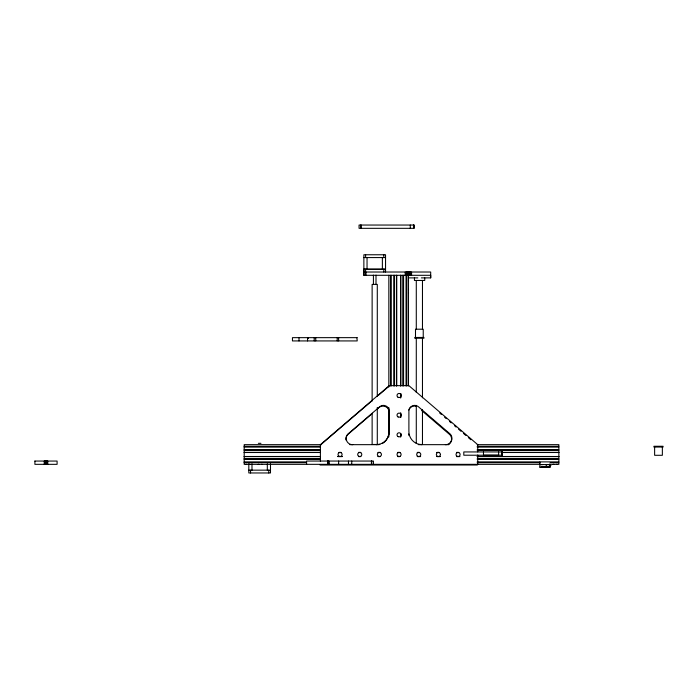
<?xml version="1.0" encoding="UTF-8"?>
<svg xmlns="http://www.w3.org/2000/svg" width="698" height="698" viewBox="0 0 698 698"><rect width="100%" height="100%" fill="white"/><g stroke="black" fill="none" stroke-linecap="round" stroke-linejoin="round"><path stroke-width="1.05" d="M44.236 464.336L44.236 461.055M44.672 464.336L44.672 461.055M45.126 464.336L45.126 461.055M45.588 464.336L45.588 461.055M46.408 464.336L46.408 461.055M46.871 464.336L46.871 461.055M47.324 464.336L47.324 461.055M47.761 464.336L47.761 461.055M306.605 464.336L306.605 461.055L373.43 461.055L373.43 464.336M308.429 338.504L308.429 337.658M327.554 464.336L327.554 461.055M327.763 464.336L327.763 461.055M327.955 464.336L327.955 461.055M328.139 464.336L328.139 461.055M328.296 464.336L328.296 461.055M328.435 464.336L328.435 461.055M328.557 464.336L328.653 461.055M421.356 277.883L430.692 277.874L430.692 275.3L363.867 275.3L363.867 269.21L385.549 269.21M365.604 275.3L365.604 269.21M365.865 275.3L365.865 272.019M405.215 275.3L405.215 272.019M539.868 467.18L550.085 467.18L549.692 464.161M414.446 277.874L414.438 280.465L424.75 280.456L424.742 277.874M245.853 464.336L246.638 464.336M249.125 464.336L249.91 464.336M258.147 464.336L258.932 464.336M261.427 464.336L262.212 464.336M553.156 464.336L553.942 464.336M556.437 464.336L557.222 464.336M550.015 464.057L550.207 465.322M408.801 410.031C409.743 406.882 413.548 405.137 416.549 406.463M320.871 444.635L372.496 400.39M378.237 395.469L388.891 386.334M372.558 413.286L348.276 434.104A6.291 6.291 0 0 0 346.095 437.341L345.868 438.641A6.291 6.291 0 0 0 345.92 439.958M377.417 409.124C380.27 404.378 388.411 405.398 388.891 411.201L388.891 432.228A13.114 13.114 0 0 1 382.329 443.588M448.77 444.303L449.791 443.457A6.291 6.291 0 0 0 451.571 438.641L451.353 437.341A6.291 6.291 0 0 0 449.172 434.104L421.653 410.511M408.496 280.23L408.496 281.015M408.496 289.251L408.496 290.036M408.496 292.523L408.496 293.308M558.766 446.327L477.205 446.319M558.766 449.599L477.205 449.599M558.766 458.621L477.205 458.612M558.766 461.901L477.205 461.893M550.085 467.18L541.125 467.171L548.837 466.779L542.433 466.788M540.13 464.58L549.623 464.58L550.574 465.819M546.176 464.536L546.36 467.119L545.635 467.11M540.741 464.571L542.756 464.563M544.676 467.215L543.515 467.119L545.408 467.215M314.161 337.658L314.231 340.929M363.867 257.571L385.549 257.571M363.867 269.227L385.549 269.227M363.867 272.019L430.692 272.019L430.692 277.883M408.496 277.883L417.832 277.883M414.752 337.457L423.974 337.457M357.21 337.649L292.453 337.658L292.453 340.929L357.21 340.929L356.896 337.649M414.752 338.233L423.974 338.233M258.365 443.326L260.947 443.326M379.86 444.469L372.13 444.469L372.13 413.984M418.338 444.478L422.465 444.469L422.465 409.735M321.508 444.661L244.195 444.661L244.195 464.336L540.365 464.336M349.811 444.661L379.215 444.661M418.416 444.661L448.901 444.661M477.205 444.661L558.871 444.661L558.871 464.336L551.254 464.336M320.417 446.319L244.195 446.319L244.195 447.104L320.417 447.104M653.886 446.266L663.1 446.266M653.886 447.043L663.1 447.043M477.205 447.104L558.766 447.095M320.417 449.599L244.195 449.599L244.195 450.385L320.417 450.385M477.205 450.385L558.766 450.376M502.316 451.938L463.804 451.938L463.804 455.218L502.316 455.236L502.255 451.938M244.195 452.4L320.417 452.4M338.923 452.4L341.104 452.4M358.528 452.4L360.7 452.4M378.124 452.4L380.305 452.4M397.72 452.4L399.902 452.4M417.325 452.4L419.498 452.4M436.922 452.4L439.103 452.4M456.518 452.4L458.699 452.4M502.255 452.4L558.871 452.4M244.195 452.505L320.417 452.505M338.923 452.505L341.104 452.505M358.528 452.505L360.7 452.505M378.124 452.505L380.305 452.505M397.72 452.505L399.902 452.505M417.325 452.505L419.498 452.505M436.922 452.505L439.103 452.505M456.518 452.505L458.699 452.505M502.255 452.505L558.871 452.505M244.195 456.492L320.417 456.492M337.841 456.492L342.195 456.492M358.528 456.492L360.7 456.492M378.124 456.492L380.305 456.492M397.72 456.492L399.902 456.492M417.325 456.492L420.589 456.492M436.922 456.492L440.185 456.492M456.518 456.492L459.79 456.492M477.205 456.492L558.871 456.492M244.195 456.597L320.417 456.597M337.841 456.597L342.195 456.597M358.528 456.597L360.7 456.597M378.124 456.597L380.305 456.597M397.72 456.597L399.902 456.597M417.325 456.597L420.589 456.597M436.922 456.597L440.185 456.597M456.518 456.597L459.79 456.597M477.205 456.597L558.871 456.597M320.417 458.612L244.195 458.612L244.195 459.397L320.417 459.397M477.205 459.397L558.766 459.397M306.265 461.893L244.195 461.893L244.195 462.678L306.265 462.678M477.205 462.678L540.365 462.678M550.164 462.678L558.766 462.669M320.05 465.008L477.388 465.008M248.811 470.155L270.492 470.155M337.204 337.658L337.204 340.929M544.929 467.11L546.473 467.232M546.682 464.563L549.623 464.58L549.797 465.217M550.661 465.583L550.181 465.304M550.129 465.008L550.905 465.461M439.696 413.033L441.337 414.438M444.609 417.247L446.249 418.652M449.529 421.461L451.17 422.866M454.45 425.675L456.082 427.08M458.542 429.183L461.003 431.294M463.463 433.397L465.915 435.508M468.375 437.611L470.836 439.723M549.937 465.418L550.303 465.732L549.858 465.304M539.833 462.015L539.859 467.171M662.358 447.043L662.358 455.297L654.628 455.297L654.628 447.043M502.159 451.938L502.159 455.236M502.019 451.938L502.019 455.236M498.625 451.938L498.625 455.236L483.47 455.218L483.47 451.938M477.737 451.911L477.737 444.661L408.897 385.662L389.231 385.662L320.399 444.661L320.399 461.23M477.737 455.017L477.737 464.336M423.232 337.457L423.232 329.203L415.493 329.203L415.493 337.457M422.465 280.535L422.465 329.395M422.465 338.076L422.465 397.79M416.287 280.535L416.287 329.395M416.287 338.076L416.287 392.363M416.287 405.39L416.287 443.387M413.801 225.044L413.905 228.325M413.67 225.044L413.67 228.325M411.558 272.019L411.558 275.3M410.546 272.019L410.546 275.3M410.267 225.044L410.267 228.325M410.023 272.019L410.023 275.3M409.499 272.019L409.499 275.3M408.976 272.019L408.976 275.3M408.443 272.019L408.496 385.915M407.911 272.019L407.911 275.3M407.379 272.019L407.379 275.3M406.838 272.019L406.838 385.915M406.297 272.019L406.297 275.3M406.062 275.3L406.062 385.915M403.566 275.3L403.566 385.915M402.781 275.3L402.781 385.915M400.757 275.3L400.757 385.915M400.757 393.506L400.757 397.843M400.757 413.024L400.757 417.36M400.757 433.633L400.757 436.887M400.652 275.3L400.652 385.915M400.652 393.506L400.652 397.843M400.652 413.024L400.652 417.36M400.652 433.633L400.652 436.887M396.665 275.3L396.665 385.915M396.56 275.3L396.56 385.915M394.545 275.3L394.545 385.915M393.759 275.3L393.759 385.915M391.264 275.3L391.264 385.915M390.479 275.3L390.479 385.915M388.83 275.3L388.83 386.997M388.83 407.606L388.83 436.887M385.549 272.019L385.549 254.761L363.867 254.761L363.867 275.3M383.813 254.761L383.813 257.571M383.813 269.21L383.813 272.019M382.373 257.553L382.373 269.227M377.286 396.56L377.286 284.4L372.13 284.4L372.13 400.914M377.286 407.449L377.286 444.469M376.004 275.108L376.004 284.4M373.421 275.108L373.421 284.4M371.694 461.055L371.694 464.336M371.432 461.055L371.432 464.336M367.043 257.553L367.043 269.227M365.604 254.761L365.604 257.571M361.058 225.044L361.058 228.325M360.796 225.044L360.796 228.325M351.748 461.055L351.748 464.336M348.468 461.055L348.468 464.336M338.626 337.658L338.635 340.929M338.635 461.055L338.635 464.336M315.749 337.658L315.749 340.929M307.548 337.658L307.548 340.929M299.006 337.658L299.006 340.929M270.492 463.804L270.492 472.965L248.811 472.965L248.811 463.804M268.756 470.155L268.756 472.965M267.317 463.804L267.317 470.173M251.987 463.804L251.987 470.173M250.547 470.155L250.547 472.965M376.126 444.661A13.114 13.114 0 0 0 389.231 431.556L389.24 410.529C388.952 406.306 383.577 403.837 380.183 406.367L348.616 433.423A6.291 6.291 0 0 0 346.444 436.669L346.217 437.969A6.291 6.291 0 0 0 347.997 442.785L349.017 443.623A6.291 6.291 0 0 0 352.778 444.661M445.359 444.661A6.291 6.291 0 0 0 449.119 443.623L450.14 442.785A6.291 6.291 0 0 0 451.92 437.969L451.693 436.669A6.291 6.291 0 0 0 449.512 433.423L417.945 406.367C414.56 403.837 409.176 406.306 408.897 410.529L408.897 431.556A13.114 13.114 0 0 0 422.011 444.661M409.002 435.622A13.114 13.114 0 0 1 408.67 433.938M34.9 461.055L34.9 464.336L57.096 464.336L57.096 461.055L34.9 461.055M328.775 461.055L328.802 464.336L328.802 461.055M413.958 225.044L359.06 225.044L359.06 228.325L413.958 228.325L413.958 225.044M440.447 454.564L440.394 454.032A2.042 2.042 0 0 0 436.355 454.433L436.407 454.965A2.042 2.042 0 0 0 440.447 454.564M398.043 436.599A2.042 2.042 0 0 0 401.114 434.828A2.042 2.042 0 0 0 398.043 433.057A2.042 2.042 0 0 0 398.043 436.599M398.043 397.267A2.042 2.042 0 0 0 401.114 395.496A2.042 2.042 0 0 0 398.043 393.724A2.042 2.042 0 0 0 398.043 397.267M339.045 456.274A2.042 2.042 0 0 0 342.107 454.503A2.042 2.042 0 0 0 339.045 452.732A2.042 2.042 0 0 0 339.045 456.274M417.709 456.274A2.042 2.042 0 0 0 420.781 454.503A2.042 2.042 0 0 0 417.709 452.732A2.042 2.042 0 0 0 417.709 456.274M457.05 456.274A2.042 2.042 0 0 0 460.113 454.503A2.042 2.042 0 0 0 457.05 452.732A2.042 2.042 0 0 0 457.05 456.274M398.043 456.274A2.042 2.042 0 0 0 401.114 454.503A2.042 2.042 0 0 0 398.043 452.732A2.042 2.042 0 0 0 398.043 456.274M398.043 416.933A2.042 2.042 0 0 0 401.114 415.162A2.042 2.042 0 0 0 398.043 413.391A2.042 2.042 0 0 0 398.043 416.933M358.711 456.274A2.042 2.042 0 0 0 361.782 454.503A2.042 2.042 0 0 0 358.711 452.732A2.042 2.042 0 0 0 358.711 456.274M378.377 456.274A2.042 2.042 0 0 0 381.448 454.503A2.042 2.042 0 0 0 378.377 452.732A2.042 2.042 0 0 0 378.377 456.274"/></g></svg>
